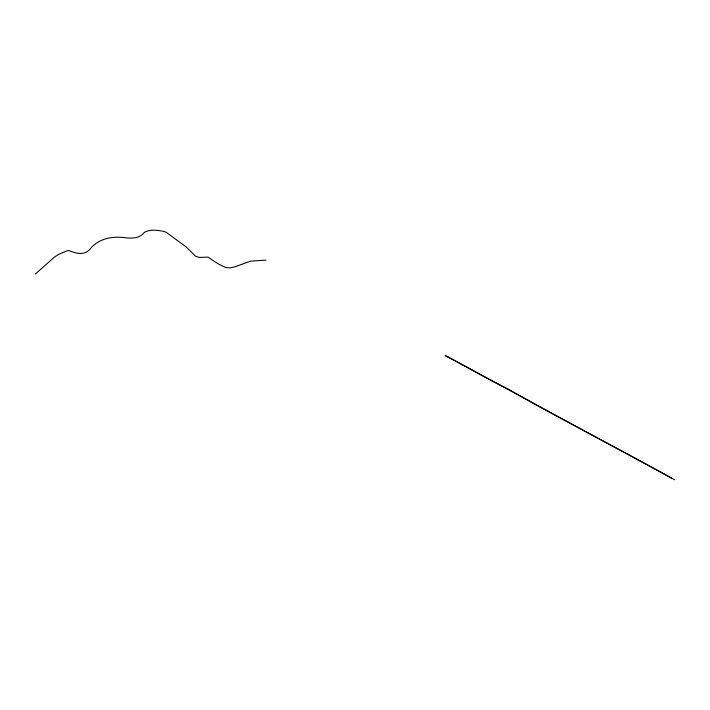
<?xml version="1.0" encoding="UTF-8"?>
<svg xmlns="http://www.w3.org/2000/svg" width="710" height="710" viewBox="0 0 710 710"><rect width="100%" height="100%" fill="white"/><g stroke="black" fill="none" stroke-linecap="round" stroke-linejoin="round"><path stroke-width="1.06" d="M35.5 273.945L53.383 258.014A49.78 48.972 22.8 0 1 58.806 254.313L67.201 250.772A7.553 7.437 22.8 0 1 69.491 250.745C76.822 253.94 85.59 255.644 90.951 248.012C99.613 238.232 112.668 236.084 125.137 237.717C132.149 238.604 139.861 238.418 144.449 232.294C150.236 229.161 157.469 230.138 163.673 231.389A18.531 18.229 22.8 0 1 166.442 232.472L186.055 246.849L195.436 256.168L199.173 257.411L207.941 257.144L215.139 261.901A85.768 84.392 22.8 0 0 219.124 264.342L225.753 267.501L230.129 267.892L235.01 266.791L250.523 261.156L265.939 260.135M466.55 366.999L674.5 479.703M671.82 478.274C617.398 447.779 561.512 419.841 507.606 388.707A6.949 1.234 28.4 0 1 504.881 387.411C484.77 377.516 465.245 365.916 445.152 355.515L465.662 366.52"/></g></svg>
